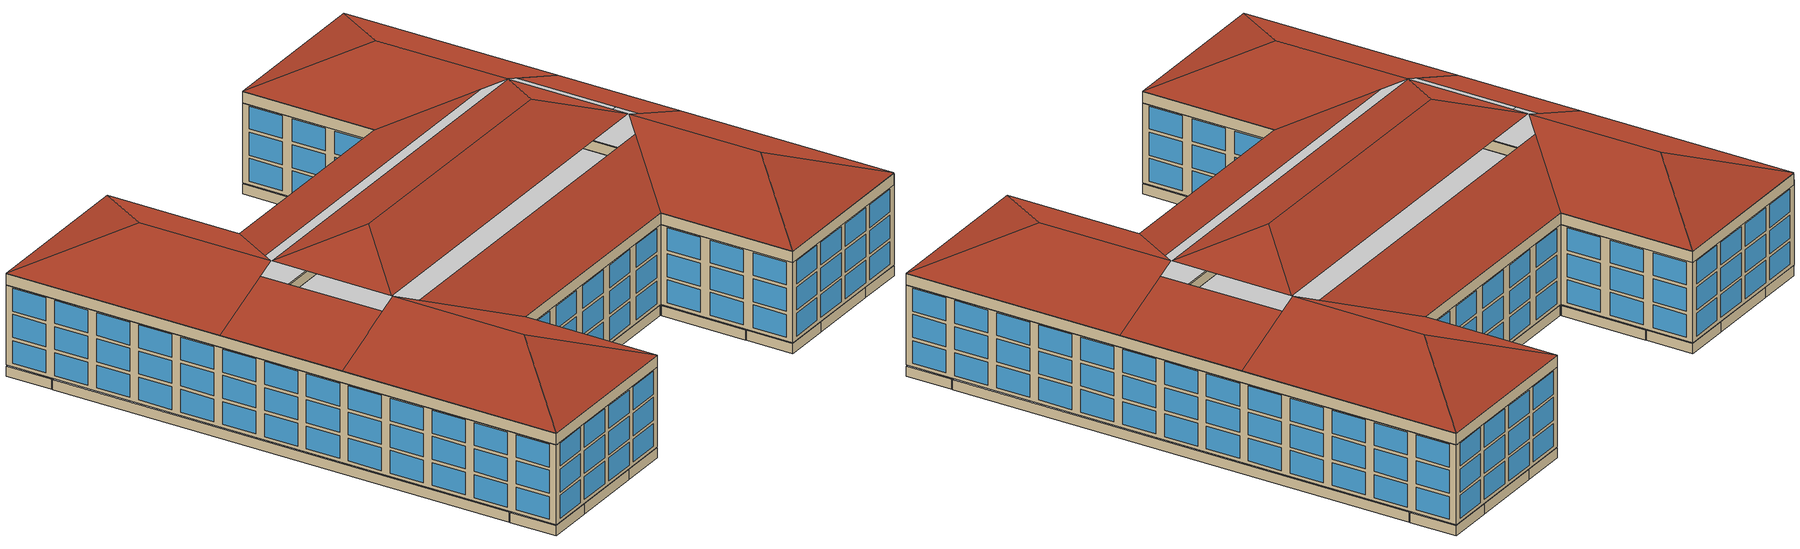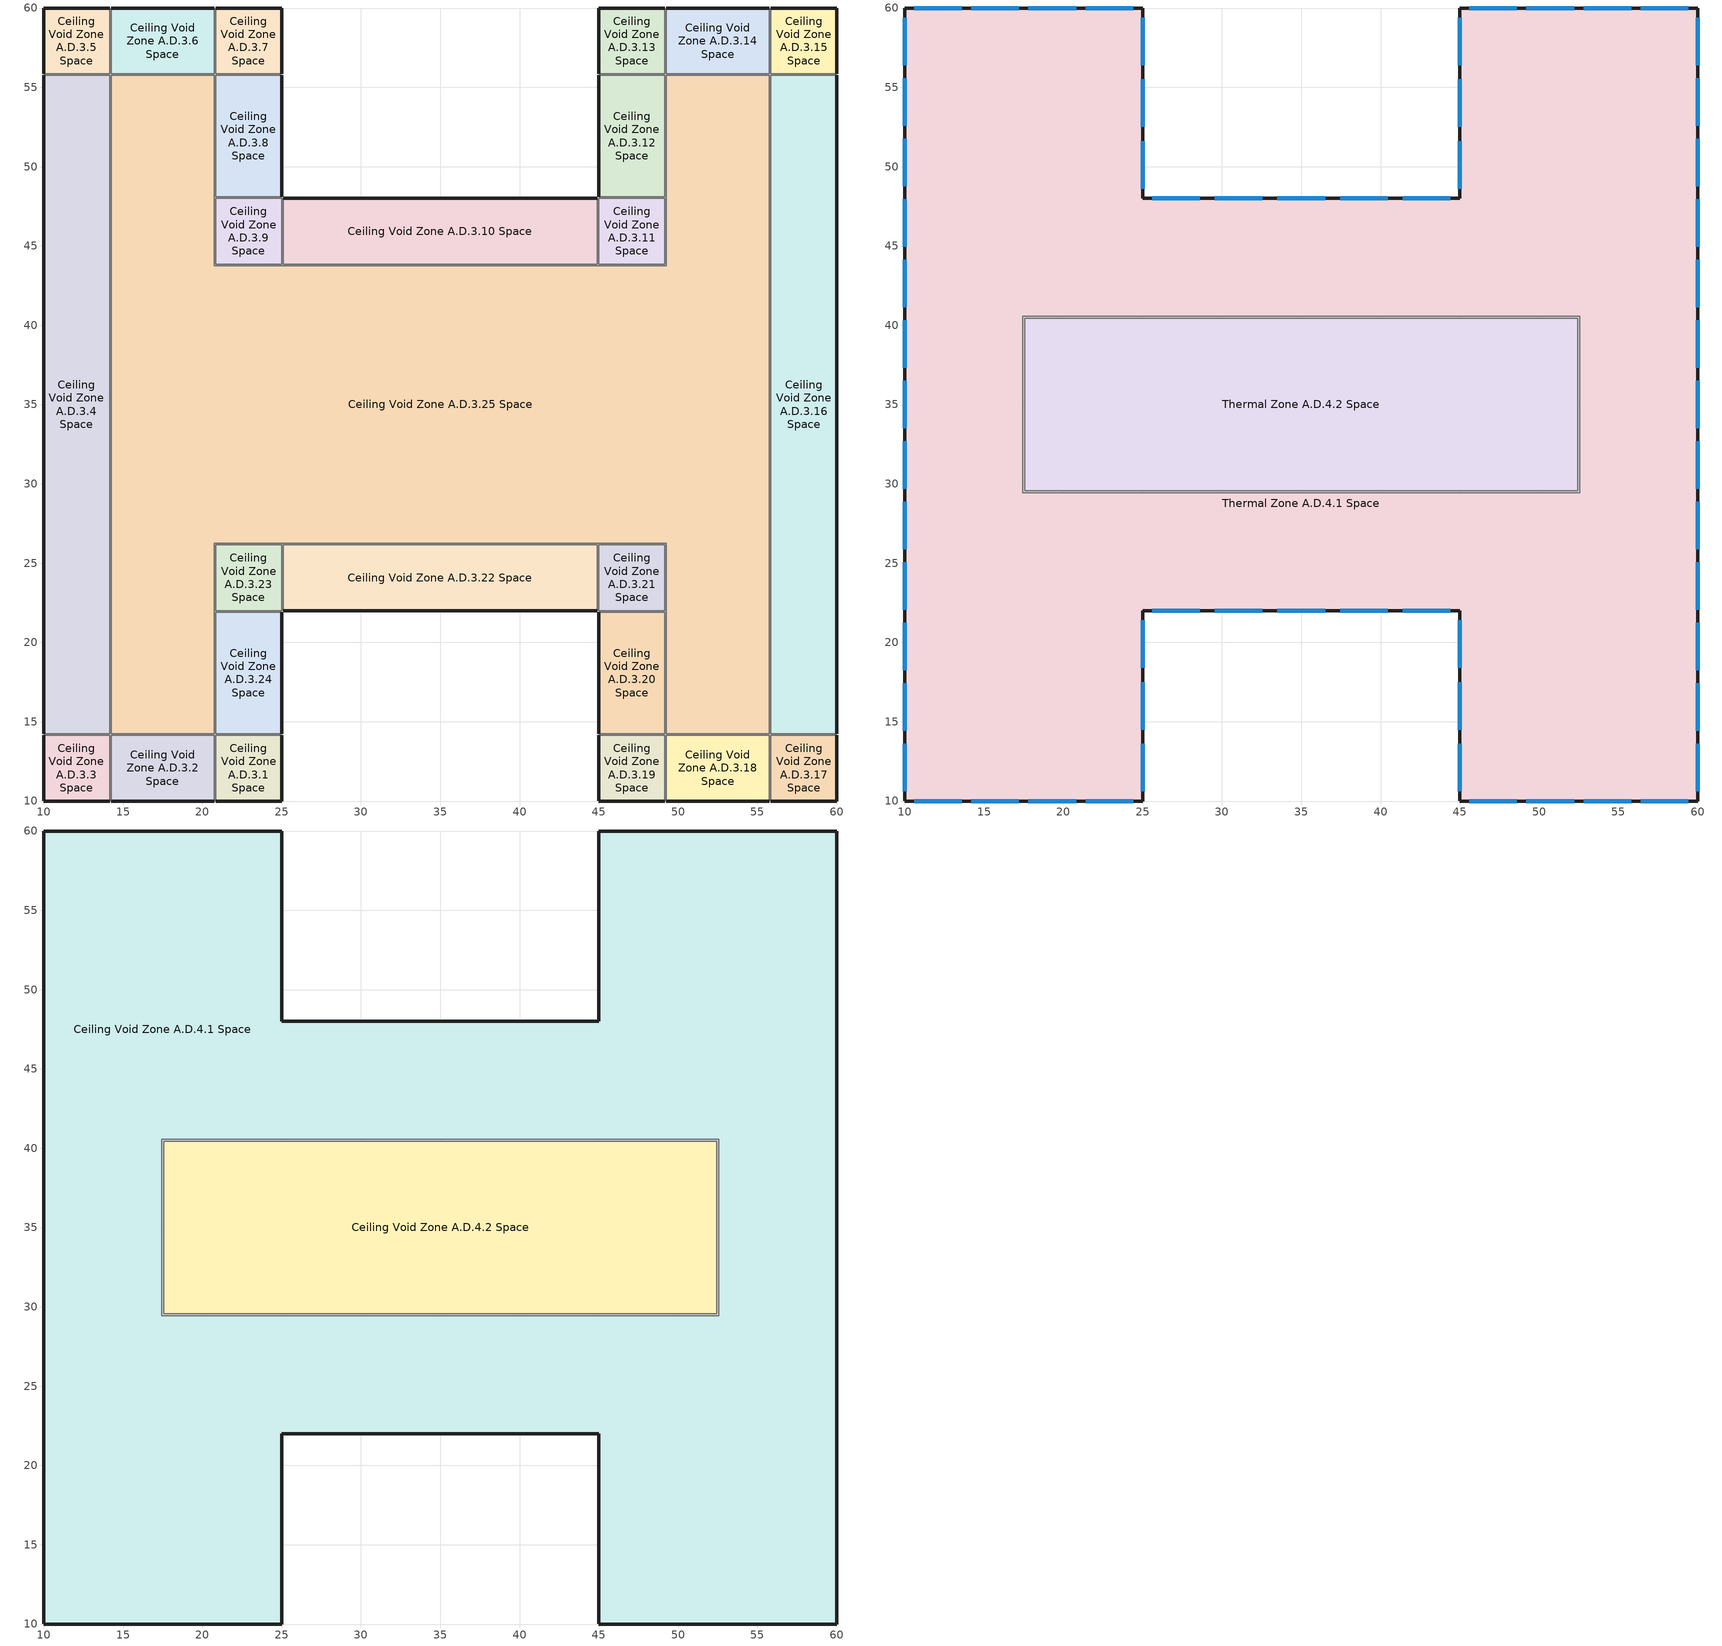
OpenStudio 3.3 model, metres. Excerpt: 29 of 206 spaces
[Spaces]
Ceiling Void Zone A.D.3.25 Space
 floor to Thermal Zone A.D.3.25 Space (Ceiling-Acoustic Tile (0.75")): 55.75,55.75 55.75,14.25 49.25,14.25 49.25,26.25 20.75,26.25 20.75,14.25 14.25,14.25 14.25,55.75 20.75,55.75 20.75,43.75 49.25,43.75 49.25,55.75 z19.02
 wall to Ceiling Void Zone A.D.3.11 Space (Wall-Int_MtlStudGyp-4" / 100mm): 49.25,48 49.25,43.85 / 49.15,43.75 45,43.75 z19.02:19.9
 wall to Ceiling Void Zone A.D.3.21 Space (Wall-Int_MtlStudGyp-4" / 100mm): 49.25,26.15 49.25,22 / 45,26.25 49.15,26.25 z19.02:19.9
 wall adiabatic (Wall-Int_MtlStudGyp-4" / 100mm): 45,43.75 44.9,43.75 / 25.1,43.75 25,43.75 / 20.85,43.75 20.75,43.75 20.75,48.1 / 49.25,48.1 49.25,48 / 49.25,43.85 49.25,43.75 49.15,43.75 / 25,26.25 25.1,26.25 / 44.9,26.25 45,26.25 / 49.15,26.25 49.25,26.25 49.25,21.9 / 20.75,21.9 20.75,22 / 20.75,26.15 20.75,26.25 20.85,26.25 z19.02:19.9
 wall to Ceiling Void Zone A.D.3.4 Space (Wall-Int_MtlStudGyp-4" / 100mm): 14.25,55.75 14.25,14.25 z19.02:19.9
 wall to Ceiling Void Zone A.D.3.9 Space (Wall-Int_MtlStudGyp-4" / 100mm): 25,43.75 20.85,43.75 / 20.75,43.85 20.75,48 z19.02:19.9
 wall to Ceiling Void Zone A.D.3.2 Space (Wall-Int_MtlStudGyp-4" / 100mm): 14.25,14.25 20.75,14.25 z19.02:19.9
 wall to Ceiling Void Zone A.D.3.6 Space (Wall-Int_MtlStudGyp-4" / 100mm): 20.75,55.75 14.25,55.75 z19.02:19.9
 wall to Ceiling Void Zone A.D.3.8 Space (Wall-Int_MtlStudGyp-4" / 100mm): 20.75,48.1 20.75,55.75 z19.02:19.9
 wall to Ceiling Void Zone A.D.3.10 Space (Wall-Int_MtlStudGyp-4" / 100mm): 44.9,43.75 25.1,43.75 z19.02:19.9
 wall to Ceiling Void Zone A.D.3.12 Space (Wall-Int_MtlStudGyp-4" / 100mm): 49.25,55.75 49.25,48.1 z19.02:19.9
 wall to Ceiling Void Zone A.D.3.14 Space (Wall-Int_MtlStudGyp-4" / 100mm): 55.75,55.75 49.25,55.75 z19.02:19.9
 wall to Ceiling Void Zone A.D.3.16 Space (Wall-Int_MtlStudGyp-4" / 100mm): 55.75,14.25 55.75,55.75 z19.02:19.9
 wall to Ceiling Void Zone A.D.3.18 Space (Wall-Int_MtlStudGyp-4" / 100mm): 49.25,14.25 55.75,14.25 z19.02:19.9
 wall to Ceiling Void Zone A.D.3.20 Space (Wall-Int_MtlStudGyp-4" / 100mm): 49.25,21.9 49.25,14.25 z19.02:19.9
 wall to Ceiling Void Zone A.D.3.22 Space (Wall-Int_MtlStudGyp-4" / 100mm): 25.1,26.25 44.9,26.25 z19.02:19.9
 wall to Ceiling Void Zone A.D.3.23 Space (Wall-Int_MtlStudGyp-4" / 100mm): 20.85,26.25 25,26.25 / 20.75,22 20.75,26.15 z19.02:19.9
 wall to Ceiling Void Zone A.D.3.24 Space (Wall-Int_MtlStudGyp-4" / 100mm): 20.75,14.25 20.75,21.9 z19.02:19.9
 roof outside (FLOOR-Int_4"LWConcrete): 52.55,29.45 52.55,40.55 17.45,40.55 17.45,29.45 z19.9
Ceiling Void Zone A.D.3.2 Space
 floor to Thermal Zone A.D.3.2 Space (Ceiling-Acoustic Tile (0.75")): 20.75,14.15 20.75,10 14.25,10 14.25,14.15 z19.02
 wall outside (Wall NonRes MetBldg CZ4 ASHRAE90.1-2016): 14.25,10 20.75,10 z19.02:19.9
 wall to Ceiling Void Zone A.D.3.1 Space (Wall-Int_MtlStudGyp-4" / 100mm): 20.75,10 20.75,14.15 z19.02:19.9
 wall to Ceiling Void Zone A.D.3.3 Space (Wall-Int_MtlStudGyp-4" / 100mm): 14.25,14.15 14.25,10 z19.02:19.9
Ceiling Void Zone A.D.3.7 Space
 floor to Thermal Zone A.D.3.7 Space (Ceiling-Acoustic Tile (0.75")): 25,60 25,55.85 20.85,55.85 20.85,60 z19.02
 wall outside (Wall NonRes MetBldg CZ4 ASHRAE90.1-2016): 25,55.85 25,60 20.85,60 z19.02:19.9
 wall to Ceiling Void Zone A.D.3.6 Space (Wall-Int_MtlStudGyp-4" / 100mm): 20.85,60 20.85,55.85 z19.02:19.9
 wall to Ceiling Void Zone A.D.3.8 Space (Wall-Int_MtlStudGyp-4" / 100mm): 20.85,55.85 25,55.85 z19.02:19.9
Ceiling Void Zone A.D.3.12 Space
 floor to Thermal Zone A.D.3.12 Space (Ceiling-Acoustic Tile (0.75")): 49.15,55.75 49.15,48.1 45,48.1 45,55.75 z19.02
 wall outside (Wall NonRes MetBldg CZ4 ASHRAE90.1-2016): 45,55.75 45,48.1 z19.02:19.9
 wall to Ceiling Void Zone A.D.3.13 Space (Wall-Int_MtlStudGyp-4" / 100mm): 49.15,55.75 45,55.75 z19.02:19.9
 wall to Ceiling Void Zone A.D.3.11 Space (Wall-Int_MtlStudGyp-4" / 100mm): 45,48.1 49.15,48.1 z19.02:19.9
Ceiling Void Zone A.D.3.14 Space
 floor to Thermal Zone A.D.3.14 Space (Ceiling-Acoustic Tile (0.75")): 55.75,60 55.75,55.85 49.25,55.85 49.25,60 z19.02
 wall outside (Wall NonRes MetBldg CZ4 ASHRAE90.1-2016): 55.75,60 49.25,60 z19.02:19.9
 wall to Ceiling Void Zone A.D.3.13 Space (Wall-Int_MtlStudGyp-4" / 100mm): 49.25,60 49.25,55.85 z19.02:19.9
 wall to Ceiling Void Zone A.D.3.15 Space (Wall-Int_MtlStudGyp-4" / 100mm): 55.75,55.85 55.75,60 z19.02:19.9
Ceiling Void Zone A.D.3.3 Space
 floor to Thermal Zone A.D.3.3 Space (Ceiling-Acoustic Tile (0.75")): 14.15,14.15 14.15,10 10,10 10,14.15 z19.02
 wall outside (Wall NonRes MetBldg CZ4 ASHRAE90.1-2016): 10,14.15 10,10 14.15,10 z19.02:19.9
 wall to Ceiling Void Zone A.D.3.4 Space (Wall-Int_MtlStudGyp-4" / 100mm): 14.15,14.15 10,14.15 z19.02:19.9
Ceiling Void Zone A.D.3.9 Space
 floor to Thermal Zone A.D.3.9 Space (Ceiling-Acoustic Tile (0.75")): 25,48 25,43.85 20.85,43.85 20.85,48 z19.02
 wall to Ceiling Void Zone A.D.3.8 Space (Wall-Int_MtlStudGyp-4" / 100mm): 25,48 20.85,48 z19.02:19.9
 wall to Ceiling Void Zone A.D.3.10 Space (Wall-Int_MtlStudGyp-4" / 100mm): 25,43.85 25,48 z19.02:19.9
Ceiling Void Zone A.D.3.15 Space
 floor to Thermal Zone A.D.3.15 Space (Ceiling-Acoustic Tile (0.75")): 60,60 60,55.85 55.85,55.85 55.85,60 z19.02
 wall outside (Wall NonRes MetBldg CZ4 ASHRAE90.1-2016): 60,55.85 60,60 55.85,60 z19.02:19.9
 wall to Ceiling Void Zone A.D.3.16 Space (Wall-Int_MtlStudGyp-4" / 100mm): 55.85,55.85 60,55.85 z19.02:19.9
Ceiling Void Zone A.D.3.6 Space
 floor to Thermal Zone A.D.3.6 Space (Ceiling-Acoustic Tile (0.75")): 20.75,60 20.75,55.85 14.25,55.85 14.25,60 z19.02
 wall outside (Wall NonRes MetBldg CZ4 ASHRAE90.1-2016): 20.75,60 14.25,60 z19.02:19.9
 wall to Ceiling Void Zone A.D.3.5 Space (Wall-Int_MtlStudGyp-4" / 100mm): 14.25,60 14.25,55.85 z19.02:19.9
Ceiling Void Zone A.D.3.1 Space
 floor to Thermal Zone A.D.3.1 Space (Ceiling-Acoustic Tile (0.75")): 25,14.15 25,10 20.85,10 20.85,14.15 z19.02
 wall outside (Wall NonRes MetBldg CZ4 ASHRAE90.1-2016): 20.85,10 25,10 25,14.15 z19.02:19.9
 wall to Ceiling Void Zone A.D.3.24 Space (Wall-Int_MtlStudGyp-4" / 100mm): 25,14.15 20.85,14.15 z19.02:19.9
Ceiling Void Zone A.D.3.17 Space
 floor to Thermal Zone A.D.3.17 Space (Ceiling-Acoustic Tile (0.75")): 60,14.15 60,10 55.85,10 55.85,14.15 z19.02
 wall outside (Wall NonRes MetBldg CZ4 ASHRAE90.1-2016): 55.85,10 60,10 60,14.15 z19.02:19.9
 wall to Ceiling Void Zone A.D.3.16 Space (Wall-Int_MtlStudGyp-4" / 100mm): 60,14.15 55.85,14.15 z19.02:19.9
 wall to Ceiling Void Zone A.D.3.18 Space (Wall-Int_MtlStudGyp-4" / 100mm): 55.85,14.15 55.85,10 z19.02:19.9
Ceiling Void Zone A.D.3.4 Space
 floor to Thermal Zone A.D.3.4 Space (Ceiling-Acoustic Tile (0.75")): 14.15,55.75 14.15,14.25 10,14.25 10,55.75 z19.02
 wall outside (Wall NonRes MetBldg CZ4 ASHRAE90.1-2016): 10,55.75 10,14.25 z19.02:19.9
 wall to Ceiling Void Zone A.D.3.5 Space (Wall-Int_MtlStudGyp-4" / 100mm): 14.15,55.75 10,55.75 z19.02:19.9
Ceiling Void Zone A.D.3.5 Space
 floor to Thermal Zone A.D.3.5 Space (Ceiling-Acoustic Tile (0.75")): 14.15,60 14.15,55.85 10,55.85 10,60 z19.02
 wall outside (Wall NonRes MetBldg CZ4 ASHRAE90.1-2016): 14.15,60 10,60 10,55.85 z19.02:19.9
Ceiling Void Zone A.D.3.13 Space
 floor to Thermal Zone A.D.3.13 Space (Ceiling-Acoustic Tile (0.75")): 49.15,60 49.15,55.85 45,55.85 45,60 z19.02
 wall outside (Wall NonRes MetBldg CZ4 ASHRAE90.1-2016): 49.15,60 45,60 45,55.85 z19.02:19.9
Ceiling Void Zone A.D.3.8 Space
 floor to Thermal Zone A.D.3.8 Space (Ceiling-Acoustic Tile (0.75")): 25,55.75 25,48.1 20.85,48.1 20.85,55.75 z19.02
 wall outside (Wall NonRes MetBldg CZ4 ASHRAE90.1-2016): 25,48.1 25,55.75 z19.02:19.9
Ceiling Void Zone A.D.3.10 Space
 floor to Thermal Zone A.D.3.10 Space (Ceiling-Acoustic Tile (0.75")): 44.9,48 44.9,43.85 25.1,43.85 25.1,48 z19.02
 wall outside (Wall NonRes MetBldg CZ4 ASHRAE90.1-2016): 44.9,48 25.1,48 z19.02:19.9
 wall to Ceiling Void Zone A.D.3.11 Space (Wall-Int_MtlStudGyp-4" / 100mm): 44.9,43.85 44.9,48 z19.02:19.9
Ceiling Void Zone A.D.3.11 Space
 floor to Thermal Zone A.D.3.11 Space (Ceiling-Acoustic Tile (0.75")): 49.15,48 49.15,43.85 45,43.85 45,48 z19.02
Ceiling Void Zone A.D.3.18 Space
 floor to Thermal Zone A.D.3.18 Space (Ceiling-Acoustic Tile (0.75")): 55.75,14.15 55.75,10 49.25,10 49.25,14.15 z19.02
 wall outside (Wall NonRes MetBldg CZ4 ASHRAE90.1-2016): 49.25,10 55.75,10 z19.02:19.9
 wall to Ceiling Void Zone A.D.3.19 Space (Wall-Int_MtlStudGyp-4" / 100mm): 49.25,14.15 49.25,10 z19.02:19.9
Ceiling Void Zone A.D.3.16 Space
 floor to Thermal Zone A.D.3.16 Space (Ceiling-Acoustic Tile (0.75")): 60,55.75 60,14.25 55.85,14.25 55.85,55.75 z19.02
 wall outside (Wall NonRes MetBldg CZ4 ASHRAE90.1-2016): 60,14.25 60,55.75 z19.02:19.9
Ceiling Void Zone A.D.3.19 Space
 floor to Thermal Zone A.D.3.19 Space (Ceiling-Acoustic Tile (0.75")): 49.15,14.15 49.15,10 45,10 45,14.15 z19.02
 wall outside (Wall NonRes MetBldg CZ4 ASHRAE90.1-2016): 45,14.15 45,10 49.15,10 z19.02:19.9
 wall to Ceiling Void Zone A.D.3.20 Space (Wall-Int_MtlStudGyp-4" / 100mm): 49.15,14.15 45,14.15 z19.02:19.9
Ceiling Void Zone A.D.3.20 Space
 floor to Thermal Zone A.D.3.20 Space (Ceiling-Acoustic Tile (0.75")): 49.15,21.9 49.15,14.25 45,14.25 45,21.9 z19.02
 wall outside (Wall NonRes MetBldg CZ4 ASHRAE90.1-2016): 45,21.9 45,14.25 z19.02:19.9
 wall to Ceiling Void Zone A.D.3.21 Space (Wall-Int_MtlStudGyp-4" / 100mm): 49.15,21.9 45,21.9 z19.02:19.9
Ceiling Void Zone A.D.3.21 Space
 floor to Thermal Zone A.D.3.21 Space (Ceiling-Acoustic Tile (0.75")): 49.15,26.15 49.15,22 45,22 45,26.15 z19.02
 wall to Ceiling Void Zone A.D.3.22 Space (Wall-Int_MtlStudGyp-4" / 100mm): 45,26.15 45,22 z19.02:19.9
Ceiling Void Zone A.D.3.22 Space
 floor to Thermal Zone A.D.3.22 Space (Ceiling-Acoustic Tile (0.75")): 44.9,26.15 44.9,22 25.1,22 25.1,26.15 z19.02
 wall outside (Wall NonRes MetBldg CZ4 ASHRAE90.1-2016): 25.1,22 44.9,22 z19.02:19.9
 wall to Ceiling Void Zone A.D.3.23 Space (Wall-Int_MtlStudGyp-4" / 100mm): 25.1,26.15 25.1,22 z19.02:19.9
Ceiling Void Zone A.D.3.23 Space
 floor to Thermal Zone A.D.3.23 Space (Ceiling-Acoustic Tile (0.75")): 25,26.15 25,22 20.85,22 20.85,26.15 z19.02
 wall to Ceiling Void Zone A.D.3.24 Space (Wall-Int_MtlStudGyp-4" / 100mm): 20.85,22 25,22 z19.02:19.9
Ceiling Void Zone A.D.3.24 Space
 floor to Thermal Zone A.D.3.24 Space (Ceiling-Acoustic Tile (0.75")): 25,21.9 25,14.25 20.85,14.25 20.85,21.9 z19.02
 wall outside (Wall NonRes MetBldg CZ4 ASHRAE90.1-2016): 25,14.25 25,21.9 z19.02:19.9
Thermal Zone A.D.4.1 Space
 floor to Ceiling Void Zone A.D.3.3 Space (FLOOR-Int_4"LWConcrete): 14.15,14.15 14.15,10 10,10 10,14.15 z20
 floor to Ceiling Void Zone A.D.3.19 Space (FLOOR-Int_4"LWConcrete): 49.15,14.15 49.15,10 45,10 45,14.15 z20
 floor to Ceiling Void Zone A.D.3.18 Space (FLOOR-Int_4"LWConcrete): 55.75,14.15 55.75,10 49.25,10 49.25,14.15 z20
 floor to Ceiling Void Zone A.D.3.17 Space (FLOOR-Int_4"LWConcrete): 60,14.15 60,10 55.85,10 55.85,14.15 z20
 floor to Ceiling Void Zone A.D.3.2 Space (FLOOR-Int_4"LWConcrete): 20.75,14.15 20.75,10 14.25,10 14.25,14.15 z20
 floor to Ceiling Void Zone A.D.3.1 Space (FLOOR-Int_4"LWConcrete): 25,14.15 25,10 20.85,10 20.85,14.15 z20
 floor to Ceiling Void Zone A.D.3.25 Space (FLOOR-Int_4"LWConcrete): 55.75,35 55.75,14.25 49.25,14.25 49.25,26.25 20.75,26.25 20.75,14.25 14.25,14.25 14.25,35 17.45,35 17.45,29.45 52.55,29.45 52.55,35 z20; 55.75,55.75 55.75,35 52.55,35 52.55,40.55 17.45,40.55 17.45,35 14.25,35 14.25,55.75 20.75,55.75 20.75,43.75 49.25,43.75 49.25,55.75 z20
 floor to Ceiling Void Zone A.D.3.24 Space (FLOOR-Int_4"LWConcrete): 25,21.9 25,14.25 20.85,14.25 20.85,21.9 z20
 floor to Ceiling Void Zone A.D.3.20 Space (FLOOR-Int_4"LWConcrete): 49.15,21.9 49.15,14.25 45,14.25 45,21.9 z20
 floor to Ceiling Void Zone A.D.3.16 Space (FLOOR-Int_4"LWConcrete): 60,55.75 60,14.25 55.85,14.25 55.85,55.75 z20
 floor to Ceiling Void Zone A.D.3.4 Space (FLOOR-Int_4"LWConcrete): 14.15,55.75 14.15,14.25 10,14.25 10,55.75 z20
 floor to Ceiling Void Zone A.D.3.23 Space (FLOOR-Int_4"LWConcrete): 25,26.15 25,22 20.85,22 20.85,26.15 z20
 floor to Ceiling Void Zone A.D.3.22 Space (FLOOR-Int_4"LWConcrete): 44.9,26.15 44.9,22 25.1,22 25.1,26.15 z20
 floor to Ceiling Void Zone A.D.3.21 Space (FLOOR-Int_4"LWConcrete): 49.15,26.15 49.15,22 45,22 45,26.15 z20
 floor to Ceiling Void Zone A.D.3.11 Space (FLOOR-Int_4"LWConcrete): 49.15,48 49.15,43.85 45,43.85 45,48 z20
 floor to Ceiling Void Zone A.D.3.10 Space (FLOOR-Int_4"LWConcrete): 44.9,48 44.9,43.85 25.1,43.85 25.1,48 z20
 floor to Ceiling Void Zone A.D.3.9 Space (FLOOR-Int_4"LWConcrete): 25,48 25,43.85 20.85,43.85 20.85,48 z20
 floor to Ceiling Void Zone A.D.3.12 Space (FLOOR-Int_4"LWConcrete): 49.15,55.75 49.15,48.1 45,48.1 45,55.75 z20
 floor to Ceiling Void Zone A.D.3.8 Space (FLOOR-Int_4"LWConcrete): 25,55.75 25,48.1 20.85,48.1 20.85,55.75 z20
 floor to Ceiling Void Zone A.D.3.15 Space (FLOOR-Int_4"LWConcrete): 60,60 60,55.85 55.85,55.85 55.85,60 z20
 floor to Ceiling Void Zone A.D.3.14 Space (FLOOR-Int_4"LWConcrete): 55.75,60 55.75,55.85 49.25,55.85 49.25,60 z20
 floor to Ceiling Void Zone A.D.3.13 Space (FLOOR-Int_4"LWConcrete): 49.15,60 49.15,55.85 45,55.85 45,60 z20
 floor to Ceiling Void Zone A.D.3.7 Space (FLOOR-Int_4"LWConcrete): 25,60 25,55.85 20.85,55.85 20.85,60 z20
 floor to Ceiling Void Zone A.D.3.6 Space (FLOOR-Int_4"LWConcrete): 20.75,60 20.75,55.85 14.25,55.85 14.25,60 z20
 floor to Ceiling Void Zone A.D.3.5 Space (FLOOR-Int_4"LWConcrete): 14.15,60 14.15,55.85 10,55.85 10,60 z20
 floor adiabatic (FLOOR-Int_4"LWConcrete): 20.75,14.25 20.85,14.15 14.15,14.15 14.25,14.25 z20; 14.15,55.85 14.25,55.75 14.25,14.25 14.15,14.15 z20; 20.85,55.85 20.75,55.75 14.25,55.75 14.15,55.85 z20; 20.85,55.85 20.85,43.85 20.75,43.75 20.75,55.75 z20; 49.15,43.85 49.25,43.75 20.75,43.75 20.85,43.85 z20; 49.15,55.85 49.25,55.75 49.25,43.75 49.15,43.85 z20; 55.85,55.85 55.75,55.75 49.25,55.75 49.15,55.85 z20; 55.85,55.85 55.85,14.15 55.75,14.25 55.75,55.75 z20; 55.75,14.25 55.85,14.15 49.15,14.15 49.25,14.25 z20; 49.25,26.25 49.25,14.25 49.15,14.15 49.15,26.15 z20; 49.25,26.25 49.15,26.15 20.85,26.15 20.75,26.25 z20; 20.75,26.25 20.85,26.15 20.85,14.15 20.75,14.25 z20; 25,14.25 25,14.15 20.85,14.15 20.85,14.25 z20; 20.85,14.15 20.85,10 20.75,10 20.75,14.15 z20; 14.25,14.15 14.25,10 14.15,10 14.15,14.15 z20; 14.15,14.25 14.15,14.15 10,14.15 10,14.25 z20; 14.15,55.85 14.15,55.75 10,55.75 10,55.85 z20; 14.25,60 14.25,55.85 14.15,55.85 14.15,60 z20; 20.85,60 20.85,55.85 20.75,55.85 20.75,60 z20; 25,55.85 25,55.75 20.85,55.75 20.85,55.85 z20; 49.15,55.85 49.15,55.75 45,55.75 45,55.85 z20; 49.25,60 49.25,55.85 49.15,55.85 49.15,60 z20; 55.85,60 55.85,55.85 55.75,55.85 55.75,60 z20; 60,55.85 60,55.75 55.85,55.75 55.85,55.85 z20; 60,14.25 60,14.15 55.85,14.15 55.85,14.25 z20; 55.85,14.15 55.85,10 55.75,10 55.75,14.15 z20; 49.25,14.15 49.25,10 49.15,10 49.15,14.15 z20; 49.15,14.25 49.15,14.15 45,14.15 45,14.25 z20; 25.1,48 25.1,43.85 25,43.85 25,48 z20; 25,48.1 25,48 20.85,48 20.85,48.1 z20; 49.15,48.1 49.15,48 45,48 45,48.1 z20; 45,48 45,43.85 44.9,43.85 44.9,48 z20; 45,26.15 45,22 44.9,22 44.9,26.15 z20; 49.15,22 49.15,21.9 45,21.9 45,22 z20; 25,22 25,21.9 20.85,21.9 20.85,22 z20; 25.1,26.15 25.1,22 25,22 25,26.15 z20
 wall outside (Wall NonRes MetBldg CZ4 ASHRAE90.1-2016): 45,10 60,10 60,60 45,60 45,48 25,48 25,60 10,60 10,10 25,10 25,22 45,22 45,10 z20:27
 wall to Thermal Zone A.D.4.2 Space (Wall-Int_MtlStudGyp-4" / 100mm): 52.45,29.45 17.55,29.45 / 17.45,29.55 17.45,40.45 / 17.55,40.55 52.45,40.55 / 52.55,40.45 52.55,29.55 z20:27
 wall adiabatic (Wall-Int_MtlStudGyp-4" / 100mm): 17.55,29.45 17.45,29.45 17.45,29.55 / 17.45,40.45 17.45,40.55 17.55,40.55 / 52.45,40.55 52.55,40.55 52.55,40.45 / 52.55,29.55 52.55,29.45 52.45,29.45 z20:27
 window (VertFen NonRes MetalFixed CZ4 ASHRAE90.1-2016): 45.6,10 48.6,10 / 10.6,10 13.6,10 / 14.2,10 17.2,10 / 17.8,10 20.8,10 / 21.4,10 24.4,10 / 25,10.6 25,13.6 / 25,14.5 25,17.5 / 25,18.4 25,21.4 / 25.6,22 28.6,22 / 29.55,22 32.55,22 / 33.5,22 36.5,22 / 37.45,22 40.45,22 / 41.4,22 44.4,22 / 45,21.4 45,18.4 / 45,17.5 45,14.5 / 45,13.6 45,10.6 / 49.2,10 52.2,10 / 52.8,10 55.8,10 / 56.4,10 59.4,10 / 60,10.6 60,13.6 / 60,14.42 60,17.42 / 60,18.23 60,21.23 / 60,22.05 60,25.05 / 60,25.87 60,28.87 / 60,29.68 60,32.68 / 60,33.5 60,36.5 / 60,37.32 60,40.32 / 60,41.13 60,44.13 / 60,44.95 60,47.95 / 60,48.77 60,51.77 / 60,52.58 60,55.58 / 60,56.4 60,59.4 / 59.4,60 56.4,60 / 55.8,60 52.8,60 / 52.2,60 49.2,60 / 48.6,60 45.6,60 / 45,59.4 45,56.4 / 45,55.5 45,52.5 / 45,51.6 45,48.6 / 44.4,48 41.4,48 / 40.45,48 37.45,48 / 36.5,48 33.5,48 / 32.55,48 29.55,48 / 28.6,48 25.6,48 / 25,48.6 25,51.6 / 25,52.5 25,55.5 / 25,56.4 25,59.4 / 24.4,60 21.4,60 / 20.8,60 17.8,60 / 17.2,60 14.2,60 / 13.6,60 10.6,60 / 10,59.4 10,56.4 / 10,55.58 10,52.58 / 10,51.77 10,48.77 / 10,47.95 10,44.95 / 10,44.13 10,41.13 / 10,40.32 10,37.32 / 10,36.5 10,33.5 / 10,32.68 10,29.68 / 10,28.87 10,25.87 / 10,25.05 10,22.05 / 10,21.23 10,18.23 / 10,17.42 10,14.42 / 10,13.6 10,10.6 z20.3:22.3; 10,21.23 10,18.23 / 25.6,22 28.6,22 / 10.6,10 13.6,10 / 14.2,10 17.2,10 / 17.8,10 20.8,10 / 21.4,10 24.4,10 / 25,10.6 25,13.6 / 25,14.5 25,17.5 / 25,18.4 25,21.4 / 29.55,22 32.55,22 / 33.5,22 36.5,22 / 37.45,22 40.45,22 / 41.4,22 44.4,22 / 45,21.4 45,18.4 / 45,17.5 45,14.5 / 45,13.6 45,10.6 / 45.6,10 48.6,10 / 49.2,10 52.2,10 / 52.8,10 55.8,10 / 56.4,10 59.4,10 / 60,10.6 60,13.6 / 60,14.42 60,17.42 / 60,18.23 60,21.23 / 60,22.05 60,25.05 / 60,25.87 60,28.87 / 60,29.68 60,32.68 / 60,33.5 60,36.5 / 60,37.32 60,40.32 / 60,41.13 60,44.13 / 60,44.95 60,47.95 / 60,48.77 60,51.77 / 60,52.58 60,55.58 / 60,56.4 60,59.4 / 59.4,60 56.4,60 / 55.8,60 52.8,60 / 52.2,60 49.2,60 / 48.6,60 45.6,60 / 45,59.4 45,56.4 / 45,55.5 45,52.5 / 45,51.6 45,48.6 / 44.4,48 41.4,48 / 40.45,48 37.45,48 / 36.5,48 33.5,48 / 32.55,48 29.55,48 / 28.6,48 25.6,48 / 25,48.6 25,51.6 / 25,52.5 25,55.5 / 25,56.4 25,59.4 / 24.4,60 21.4,60 / 20.8,60 17.8,60 / 17.2,60 14.2,60 / 13.6,60 10.6,60 / 10,59.4 10,56.4 / 10,55.58 10,52.58 / 10,51.77 10,48.77 / 10,47.95 10,44.95 / 10,44.13 10,41.13 / 10,40.32 10,37.32 / 10,36.5 10,33.5 / 10,32.68 10,29.68 / 10,28.87 10,25.87 / 10,25.05 10,22.05 / 10,17.42 10,14.42 / 10,13.6 10,10.6 z24.9:26.9; 10.6,10 13.6,10 / 14.2,10 17.2,10 / 17.8,10 20.8,10 / 21.4,10 24.4,10 / 25,10.6 25,13.6 / 25,14.5 25,17.5 / 25,18.4 25,21.4 / 25.6,22 28.6,22 / 29.55,22 32.55,22 / 33.5,22 36.5,22 / 37.45,22 40.45,22 / 41.4,22 44.4,22 / 45,21.4 45,18.4 / 45,17.5 45,14.5 / 45,13.6 45,10.6 / 45.6,10 48.6,10 / 49.2,10 52.2,10 / 52.8,10 55.8,10 / 56.4,10 59.4,10 / 60,10.6 60,13.6 / 60,14.42 60,17.42 / 60,18.23 60,21.23 / 60,22.05 60,25.05 / 60,25.87 60,28.87 / 60,29.68 60,32.68 / 60,33.5 60,36.5 / 60,37.32 60,40.32 / 60,41.13 60,44.13 / 60,44.95 60,47.95 / 60,48.77 60,51.77 / 60,52.58 60,55.58 / 60,56.4 60,59.4 / 59.4,60 56.4,60 / 55.8,60 52.8,60 / 52.2,60 49.2,60 / 48.6,60 45.6,60 / 45,59.4 45,56.4 / 45,55.5 45,52.5 / 45,51.6 45,48.6 / 44.4,48 41.4,48 / 40.45,48 37.45,48 / 36.5,48 33.5,48 / 32.55,48 29.55,48 / 28.6,48 25.6,48 / 25,48.6 25,51.6 / 25,52.5 25,55.5 / 25,56.4 25,59.4 / 24.4,60 21.4,60 / 20.8,60 17.8,60 / 17.2,60 14.2,60 / 13.6,60 10.6,60 / 10,59.4 10,56.4 / 10,55.58 10,52.58 / 10,51.77 10,48.77 / 10,47.95 10,44.95 / 10,44.13 10,41.13 / 10,40.32 10,37.32 / 10,36.5 10,33.5 / 10,32.68 10,29.68 / 10,28.87 10,25.87 / 10,25.05 10,22.05 / 10,21.23 10,18.23 / 10,17.42 10,14.42 / 10,13.6 10,10.6 z22.6:24.6
Thermal Zone A.D.4.2 Space
 floor to Ceiling Void Zone A.D.3.25 Space (FLOOR-Int_4"LWConcrete): 52.45,40.45 52.45,29.55 17.55,29.55 17.55,40.45 z20
Ceiling Void Zone A.D.4.2 Space
 floor to Thermal Zone A.D.4.2 Space (Ceiling-Acoustic Tile (0.75")): 52.45,40.45 52.45,29.55 17.55,29.55 17.55,40.45 z27.02
 wall to Ceiling Void Zone A.D.4.1 Space (Wall-Int_MtlStudGyp-4" / 100mm): 17.55,29.55 52.45,29.55 52.45,40.45 17.55,40.45 17.55,29.55 z27.02:27.9
 roof outside (Roof NonRes MetBldg CZ4 ASHRAE90.1-2016): 47,35,33.46 52.45,29.55,31.19 52.45,40.45,31.19; 47,35,33.46 52.45,40.45,31.19 17.55,40.45,31.19 23,35,33.46; 23,35,33.46 17.55,40.45,31.19 17.55,29.55,31.19; 23,35,33.46 17.55,29.55,31.19 52.45,29.55,31.19 47,35,33.46
Ceiling Void Zone A.D.4.1 Space
 floor to Thermal Zone A.D.4.1 Space (Ceiling-Acoustic Tile (0.75")): 60,35 60,10 45,10 45,22 25,22 25,10 10,10 10,35 17.45,35 17.45,29.45 52.55,29.45 52.55,35 z27.02; 60,60 60,35 52.55,35 52.55,40.55 17.45,40.55 17.45,35 10,35 10,60 25,60 25,48 45,48 45,60 z27.02
 wall outside (Wall NonRes MetBldg CZ4 ASHRAE90.1-2016): 10,10 25,10 25,22 45,22 45,10 60,10 60,60 45,60 45,48 25,48 25,60 10,60 10,10 z27.02:28
 wall adiabatic (Wall-Int_MtlStudGyp-4" / 100mm): 17.45,29.45 17.55,29.45 / 52.45,29.45 52.55,29.45 / 17.45,40.45 17.45,40.55 / 17.45,29.45 17.45,29.55 / 52.55,40.55 52.45,40.55 / 17.55,40.55 17.45,40.55 / 52.55,29.55 52.55,29.45 / 52.55,40.55 52.55,40.45 z27.02:27.9
 roof outside (Roof NonRes MetBldg CZ4 ASHRAE90.1-2016): 52.5,29.45,31.17 52.45,29.45,31.15 45,22,28.05 45,10,28.05 52.5,17.5,31.17; 52.5,17.5,31.17 45,10,28.05 60,10,28.05; 52.5,40.55,31.17 60,40.55,28.05 60,60,28.05 52.5,52.5,31.17; 54.02,29.45,30.54 60,29.45,28.05 60,40.55,28.05 54.02,40.55,30.54; 52.5,17.5,31.17 60,10,28.05 60,29.45,28.05 52.5,29.45,31.17; 52.5,52.5,31.17 60,60,28.05 45,60,28.05; 52.5,40.55,31.17 52.5,52.5,31.17 45,60,28.05 45,48,28.05 52.45,40.55,31.15; 50.98,42.02,30.54 45,48,28.05 25,48,28.05 19.02,42.02,30.54; 17.5,40.55,31.17 17.55,40.55,31.15 25,48,28.05 25,60,28.05 17.5,52.5,31.17; 17.5,52.5,31.17 25,60,28.05 10,60,28.05; 17.5,29.45,31.17 10,29.45,28.05 10,10,28.05 17.5,17.5,31.17; 15.98,40.55,30.54 10,40.55,28.05 10,29.45,28.05 15.98,29.45,30.54; 17.5,52.5,31.17 10,60,28.05 10,40.55,28.05 17.5,40.55,31.17; 17.5,17.5,31.17 10,10,28.05 25,10,28.05; 17.5,29.45,31.17 17.5,17.5,31.17 25,10,28.05 25,22,28.05 17.55,29.45,31.15; 19.02,27.98,30.54 25,22,28.05 45,22,28.05 50.98,27.98,30.54
[Building]
Building (A): North Axis {deg}=0
[Site]
Site 1
[ClimateZones]
Climate Zone Institution Name 1=ASHRAE; Climate Zone Document Name 1=ANSI/ASHRAE Standard 169; Climate Zone Document Year 1=2006; Climate Zone Institution Name 2=CEC; Climate Zone Document Name 2=California Climate Zone Descriptions; Climate Zone Document Year 2=1995
[Construction]
Roof NonRes MetBldg CZ4 ASHRAE90.1-2016: Built-up Roofing [.375 in][.953 cm], COMNET-Framing/Insulation-Roof Metal Framing w/ R-11 [3 in][7.62 cm], F16 Acoustic tile [.752 in][1.91 cm]
Ceiling-Acoustic Tile (0.75"): INT-FINISH_AcousticTile [.75 in][1.905 cm]
VertFen NonRes MetalFixed CZ4 ASHRAE90.1-2016: Glazing NonRes MetalFixed CZ4 ASHRAE90.1-2016 [.236 in][.6 cm]
Wall NonRes MetBldg CZ4 ASHRAE90.1-2016: F08 Metal surface [.059 in][.15 cm], COMNET-Framing/Insulation-Wall Metal Framing w/ R-0 [3 in][7.62 cm], Continuous insulation R-15.8 [.95 in][2.413 cm], Gypsum or plaster board [.5 in][1.27 cm]
Wall-Int_MtlStudGyp-4" / 100mm: INT-FINISH_GypsumBoard [.5 in][1.27 cm], FRAME-INSUL_MetalStudsBattInsulation [3 in][7.62 cm], INT-FINISH_GypsumBoard [.5 in][1.27 cm]
FLOOR-Int_4"LWConcrete: CONCRT_Concrete_LW [4 in][10.16 cm]
[Material]
Name | Roughness | Thickness {m} | Conductivity {W/m-K} | Density {kg/m3} | Specific Heat {J/kg-K} | Thermal Absorptance | Solar Absorptance | Visible Absorptance
Built-up Roofing [.375 in][.953 cm] | VeryRough | 0.009525 | 0.155736 | 1121.29 | 1380.72 | 0.9 | 0.7 | 0.7
F16 Acoustic tile [.752 in][1.91 cm] | MediumSmooth | 0.0191 | 0.0605757 | 367.944 | 585.76 | 0.9 | 0.7 | 0.7
INT-FINISH_AcousticTile [.75 in][1.905 cm] | Smooth | 0.01905 | 0.06 | 368.424 | 585.76 | 0.9 | 0.7 | 0.7
F08 Metal surface [.059 in][.15 cm] | Smooth | 0.0014986 | 45.2803 | 7824.05 | 502.08 | 0.9 | 0.7 | 0.7
Gypsum or plaster board [.5 in][1.27 cm] | MediumSmooth | 0.0127 | 0.579796 | 799.961 | 1087.84 | 0.9 | 0.7 | 0.7
INT-FINISH_GypsumBoard [.5 in][1.27 cm] | MediumSmooth | 0.0127 | 0.155736 | 799.962 | 836.8 | 0.9 | 0.7 | 0.7
FRAME-INSUL_MetalStudsBattInsulation [3 in][7.62 cm] | MediumSmooth | 0.0762 | 0.0966327 | 600.051 | 920.48 | 0.5 | 0.3 | 0.3
CONCRT_Concrete_LW [4 in][10.16 cm] | Rough | 0.1016 | 0.529316 | 1280.03 | 836.8 | 0.8 | 0.65 | 0.65
[Material:NoMass] Roughness=MediumRough; Thermal Absorptance=0.9; Solar Absorptance=0.7; Visible Absorptance=0.7
Name | Thermal Resistance {m2-K/W}
COMNET-Framing/Insulation-Roof Metal Framing w/ R-11 [3 in][7.62 cm] | 1.05666
COMNET-Framing/Insulation-Wall Metal Framing w/ R-0 [3 in][7.62 cm] | 0.107427
Continuous insulation R-15.8 [.95 in][2.413 cm] | 2.64341
[WindowMaterial:SimpleGlazingSystem]
Glazing NonRes MetalFixed CZ4 ASHRAE90.1-2016 [.236 in][.6 cm]: U-Factor {W/m2-K}=2.15774; Solar Heat Gain Coefficient=0.36; Visible Transmittance=0.396
[ThermalZone] Multiplier=1; Use Ideal Air Loads=No
Name | Ceiling Height {m} | Volume {m3} | Thermostat
Ceiling Void Zone A.D.4.2 | 5.19191 | 1974.67
Thermal Zone A.D.4.1 | 7 | 11412.2 | Bldg-Office Dual setpoint 1
Ceiling Void Zone A.D.3.25 | 0.87935 | 912.835
Ceiling Void Zone A.D.3.2; Ceiling Void Zone A.D.3.14; Ceiling Void Zone A.D.3.6; Ceiling Void Zone A.D.3.18 | 0.87935 | 23.71
Ceiling Void Zone A.D.3.7; Ceiling Void Zone A.D.3.3; Ceiling Void Zone A.D.3.9; Ceiling Void Zone A.D.3.15; Ceiling Void Zone A.D.3.1; Ceiling Void Zone A.D.3.17; Ceiling Void Zone A.D.3.5; Ceiling Void Zone A.D.3.13; Ceiling Void Zone A.D.3.11; Ceiling Void Zone A.D.3.19; Ceiling Void Zone A.D.3.21; Ceiling Void Zone A.D.3.23 | 0.87935 | 15.1388
Thermal Zone A.D.4.2 | 7 | 2662.36 | Bldg-Office Dual setpoint 17
Ceiling Void Zone A.D.4.1 | 2.54076 | 4142.24
Ceiling Void Zone A.D.3.12; Ceiling Void Zone A.D.3.20; Ceiling Void Zone A.D.3.8; Ceiling Void Zone A.D.3.24 | 0.87935 | 27.903
Ceiling Void Zone A.D.3.4; Ceiling Void Zone A.D.3.16 | 0.87935 | 151.411
Ceiling Void Zone A.D.3.10; Ceiling Void Zone A.D.3.22 | 0.87935 | 72.2306
[Space]
Name | Thermal Zone | Part of Total Floor Area | Space Type | Design Specification Outdoor Air Object
Ceiling Void Zone A.D.4.2 Space | Ceiling Void Zone A.D.4.2 | No
Thermal Zone A.D.4.1 Space | Thermal Zone A.D.4.1 | Yes | Zone Group (Office)-2 | Office Buildings-Office space ASHRAE62.1-2016 75
Ceiling Void Zone A.D.3.25 Space | Ceiling Void Zone A.D.3.25 | No
Ceiling Void Zone A.D.3.2 Space | Ceiling Void Zone A.D.3.2 | No
Ceiling Void Zone A.D.3.7 Space | Ceiling Void Zone A.D.3.7 | No
Thermal Zone A.D.4.2 Space | Thermal Zone A.D.4.2 | Yes | Zone Group (Office)-2 | Office Buildings-Office space ASHRAE62.1-2016 76
Ceiling Void Zone A.D.4.1 Space | Ceiling Void Zone A.D.4.1 | No
Ceiling Void Zone A.D.3.12 Space | Ceiling Void Zone A.D.3.12 | No
Ceiling Void Zone A.D.3.20 Space | Ceiling Void Zone A.D.3.20 | No
Ceiling Void Zone A.D.3.14 Space | Ceiling Void Zone A.D.3.14 | No
Ceiling Void Zone A.D.3.3 Space | Ceiling Void Zone A.D.3.3 | No
Ceiling Void Zone A.D.3.9 Space | Ceiling Void Zone A.D.3.9 | No
Ceiling Void Zone A.D.3.15 Space | Ceiling Void Zone A.D.3.15 | No
Ceiling Void Zone A.D.3.6 Space | Ceiling Void Zone A.D.3.6 | No
Ceiling Void Zone A.D.3.1 Space | Ceiling Void Zone A.D.3.1 | No
Ceiling Void Zone A.D.3.17 Space | Ceiling Void Zone A.D.3.17 | No
Ceiling Void Zone A.D.3.4 Space | Ceiling Void Zone A.D.3.4 | No
Ceiling Void Zone A.D.3.5 Space | Ceiling Void Zone A.D.3.5 | No
Ceiling Void Zone A.D.3.13 Space | Ceiling Void Zone A.D.3.13 | No
Ceiling Void Zone A.D.3.8 Space | Ceiling Void Zone A.D.3.8 | No
Ceiling Void Zone A.D.3.10 Space | Ceiling Void Zone A.D.3.10 | No
Ceiling Void Zone A.D.3.11 Space | Ceiling Void Zone A.D.3.11 | No
Ceiling Void Zone A.D.3.18 Space | Ceiling Void Zone A.D.3.18 | No
Ceiling Void Zone A.D.3.16 Space | Ceiling Void Zone A.D.3.16 | No
Ceiling Void Zone A.D.3.19 Space | Ceiling Void Zone A.D.3.19 | No
Ceiling Void Zone A.D.3.21 Space | Ceiling Void Zone A.D.3.21 | No
Ceiling Void Zone A.D.3.22 Space | Ceiling Void Zone A.D.3.22 | No
Ceiling Void Zone A.D.3.23 Space | Ceiling Void Zone A.D.3.23 | No
Ceiling Void Zone A.D.3.24 Space | Ceiling Void Zone A.D.3.24 | No
[ThermostatSetpoint:DualSetpoint] Heating Setpoint Temperature Schedule=COMNET C-5 Office-HtgSetPt Sched; Cooling Setpoint Temperature Schedule=COMNET C-5 Office-ClgSetPt Sched; Temperature Difference Between Cutout And Setpoint {deltaC}=0
Bldg-Office Dual setpoint 1; Bldg-Office Dual setpoint 17
[Lights:Definition]
Zone Group (Office)-2|Bldg-Office Lights ASHRAE90.1-2016 Definition: Design Level Calculation Method=Watts/Area; Watts per Space Floor Area {W/m2}=10.7639; Fraction Radiant=0; Fraction Visible=0; Return Air Fraction=0; Return Air Fraction Calculated from Plenum Temperature=No; Return Air Fraction Function of Plenum Temperature Coefficient 1=0; Return Air Fraction Function of Plenum Temperature Coefficient 2 {1/K}=0
[Lights]
Zone Group (Office)-2|Bldg-Office Lights ASHRAE90.1-2016: Lights Definition=Zone Group (Office)-2|Bldg-Office Lights ASHRAE90.1-2016 Definition; Space or SpaceType=Zone Group (Office)-2; Schedule=COMNET C-5 Office-Lights Sched; Fraction Replaceable=0
[SpaceType]
Zone Group (Office)-2
[People:Definition]
Zone Group (Office)-2|Bldg-Office Occupancy ASHRAE90.1-2016 Definition: Number of People Calculation Method=Area/Person; Space Floor Area per Person {m2/person}=18.5806; Fraction Radiant=0.3; Sensible Heat Fraction=0.555556; Carbon Dioxide Generation Rate {m3/s-W}=3.82e-08; Enable ASHRAE 55 Comfort Warnings=No; Mean Radiant Temperature Calculation Type=ZoneAveraged
[People]
Zone Group (Office)-2|Bldg-Office Occupancy ASHRAE90.1-2016: People Definition=Zone Group (Office)-2|Bldg-Office Occupancy ASHRAE90.1-2016 Definition; Space or SpaceType=Zone Group (Office)-2; Number of People Schedule=COMNET C-5 Office-Occupancy Sched; Activity Level Schedule=Office ActivityLevel Schedule Name; Multiplier=1
[ElectricEquipment:Definition]
Zone Group (Office)-2|Bldg-Office Receptacle ASHRAE90.1-2016 Definition: Design Level Calculation Method=Watts/Area; Watts per Space Floor Area {W/m2}=8.07293; Fraction Latent=0; Fraction Radiant=0; Fraction Lost=0
[ElectricEquipment]
Zone Group (Office)-2|Bldg-Office Receptacle ASHRAE90.1-2016: Electric Equipment Definition=Zone Group (Office)-2|Bldg-Office Receptacle ASHRAE90.1-2016 Definition; Space or SpaceType=Zone Group (Office)-2; Schedule=COMNET C-5 Office-Receptacle Sched
[SpaceInfiltration:DesignFlowRate]
ZoneGroup(Office)-2|Bldg-OfficeInfiltrationASHRAE90.1-2016: Space or SpaceType=Zone Group (Office)-2; Schedule=COMNET C-5 Office-Infiltration Sched; Design Flow Rate Calculation Method=Flow/Area; Flow per Space Floor Area {m3/s-m2}=0.0004572; Constant Term Coefficient=1; Temperature Term Coefficient=0; Velocity Term Coefficient=0; Velocity Squared Term Coefficient=0
[DesignSpecification:OutdoorAir] Outdoor Air Method=Sum; Outdoor Air Flow per Person {m3/s-person}=0.00235974; Outdoor Air Flow per Floor Area {m3/s-m2}=0.0003048; Outdoor Air Flow Rate {m3/s}=0
Office Buildings-Office space ASHRAE62.1-2016 75; Office Buildings-Office space ASHRAE62.1-2016 76
[Schedule:Year]
COMNET C-5 Office-HtgSetPt Sched: 12, 31, COMNET C-5 Office-HtgSetPt Week
COMNET C-5 Office-ClgSetPt Sched: 12, 31, COMNET C-5 Office-ClgSetPt Week
COMNET C-5 Office-Occupancy Sched: 12, 31, COMNET C-5 Office-Occupancy Week
Office ActivityLevel Schedule Name: 12, 31, Office ActivityLevel Week
COMNET C-5 Office-Lights Sched: 12, 31, COMNET C-5 Office-Lights Week
COMNET C-5 Office-Receptacle Sched: 12, 31, COMNET C-5 Office-Receptacle Week
COMNET C-5 Office-Infiltration Sched: 12, 31, COMNET C-5 Office-Infiltration Week
[Schedule:Week]
COMNET C-5 Office-HtgSetPt Week: COMNET C-5 Office-HtgSetPt Sun, COMNET C-5 Office-HtgSetPt WD, COMNET C-5 Office-HtgSetPt WD, COMNET C-5 Office-HtgSetPt WD, COMNET C-5 Office-HtgSetPt WD, COMNET C-5 Office-HtgSetPt WD, COMNET C-5 Office-HtgSetPt Sat, COMNET C-5 Office-HtgSetPt Sun, COMNET C-5 Office-HtgSetPt Sun, COMNET C-5 Office-HtgSetPt WD, COMNET C-5 Office-HtgSetPt Sun, COMNET C-5 Office-HtgSetPt Sun
COMNET C-5 Office-ClgSetPt Week: COMNET C-5 Office-ClgSetPt Sun, COMNET C-5 Office-ClgSetPt WD, COMNET C-5 Office-ClgSetPt WD, COMNET C-5 Office-ClgSetPt WD, COMNET C-5 Office-ClgSetPt WD, COMNET C-5 Office-ClgSetPt WD, COMNET C-5 Office-ClgSetPt Sat, COMNET C-5 Office-ClgSetPt Sun, COMNET C-5 Office-ClgSetPt WD, COMNET C-5 Office-ClgSetPt Sun, COMNET C-5 Office-ClgSetPt Sun, COMNET C-5 Office-ClgSetPt Sun
COMNET C-5 Office-Infiltration Week: COMNET C-5 Office-Infiltration Sun, COMNET C-5 Office-Infiltration WD, COMNET C-5 Office-Infiltration WD, COMNET C-5 Office-Infiltration WD, COMNET C-5 Office-Infiltration WD, COMNET C-5 Office-Infiltration WD, COMNET C-5 Office-Infiltration Sat, COMNET C-5 Office-Infiltration Sun, COMNET C-5 Office-Infiltration WD, COMNET C-5 Office-Infiltration Sun, COMNET C-5 Office-Infiltration Sun, COMNET C-5 Office-Infiltration Sun
COMNET C-5 Office-Occupancy Week: COMNET C-5 Office-Occupancy Sun, COMNET C-5 Office-Occupancy WD, COMNET C-5 Office-Occupancy WD, COMNET C-5 Office-Occupancy WD, COMNET C-5 Office-Occupancy WD, COMNET C-5 Office-Occupancy WD, COMNET C-5 Office-Occupancy Sat, COMNET C-5 Office-Occupancy Sun, COMNET C-5 Office-Occupancy WD, COMNET C-5 Office-Occupancy Sun, COMNET C-5 Office-Occupancy Sun, COMNET C-5 Office-Occupancy Sun
Office ActivityLevel Week: Office ActivityLevel Sun, Office ActivityLevel WD, Office ActivityLevel WD, Office ActivityLevel WD, Office ActivityLevel WD, Office ActivityLevel WD, Office ActivityLevel Sat, Office ActivityLevel Sun, Office ActivityLevel WD, Office ActivityLevel Sun, Office ActivityLevel Sun, Office ActivityLevel Sun
COMNET C-5 Office-Lights Week: COMNET C-5 Office-Lights Sun, COMNET C-5 Office-Lights WD, COMNET C-5 Office-Lights WD, COMNET C-5 Office-Lights WD, COMNET C-5 Office-Lights WD, COMNET C-5 Office-Lights WD, COMNET C-5 Office-Lights Sat, COMNET C-5 Office-Lights Sun, COMNET C-5 Office-Lights WD, COMNET C-5 Office-Lights Sun, COMNET C-5 Office-Lights Sun, COMNET C-5 Office-Lights Sun
COMNET C-5 Office-Receptacle Week: COMNET C-5 Office-Receptacle Sun, COMNET C-5 Office-Receptacle WD, COMNET C-5 Office-Receptacle WD, COMNET C-5 Office-Receptacle WD, COMNET C-5 Office-Receptacle WD, COMNET C-5 Office-Receptacle WD, COMNET C-5 Office-Receptacle Sat, COMNET C-5 Office-Receptacle Sun, COMNET C-5 Office-Receptacle WD, COMNET C-5 Office-Receptacle Sun, COMNET C-5 Office-Receptacle Sun, COMNET C-5 Office-Receptacle Sun
[Schedule:Day]
COMNET C-5 Office-HtgSetPt Sun: 24, 0, 15.5556
COMNET C-5 Office-HtgSetPt WD: 5, 0, 15.5556, 6, 0, 17.7778, 7, 0, 19.4444, 22, 0, 21.1111, 24, 0, 15.5556
COMNET C-5 Office-HtgSetPt Sat: 5, 0, 15.5556, 6, 0, 17.7778, 7, 0, 19.4444, 17, 0, 21.1111, 24, 0, 15.5556
COMNET C-5 Office-ClgSetPt Sun: 24, 0, 26.6667
COMNET C-5 Office-ClgSetPt WD: 5, 0, 26.6667, 6, 0, 25.5556, 7, 0, 25, 22, 0, 23.8889, 24, 0, 26.6667
COMNET C-5 Office-ClgSetPt Sat: 5, 0, 26.6667, 6, 0, 25.5556, 7, 0, 25, 17, 0, 23.8889, 24, 0, 26.6667
COMNET C-5 Office-Infiltration Sun: 24, 0, 1
COMNET C-5 Office-Infiltration WD: 6, 0, 1, 22, 0, 0.25, 24, 0, 1
COMNET C-5 Office-Infiltration Sat: 6, 0, 1, 18, 0, 0.25, 24, 0, 1
COMNET C-5 Office-Occupancy Sat: 6, 0, 0, 8, 0, 0.1, 13, 0, 0.3, 17, 0, 0.1, 19, 0, 0.05, 24, 0, 0
COMNET C-5 Office-Occupancy Sun: 6, 0, 0, 18, 0, 0.05, 24, 0, 0
COMNET C-5 Office-Occupancy WD: 6, 0, 0, 7, 0, 0.1, 8, 0, 0.2, 13, 0, 0.5, 17, 0, 0.95, 18, 0, 0.3, 22, 0, 0.1, 24, 0, 0.05
Office ActivityLevel Sun; Office ActivityLevel WD; Office ActivityLevel Sat: 24, 0, 120
COMNET C-5 Office-Lights Sun: 24, 0, 0.05
COMNET C-5 Office-Lights WD: 5, 0, 0.05, 7, 0, 0.1, 8, 0, 0.3, 17, 0, 0.9, 18, 0, 0.5, 20, 0, 0.3, 22, 0, 0.2, 23, 0, 0.1, 24, 0, 0.05
COMNET C-5 Office-Lights Sat: 6, 0, 0.05, 8, 0, 0.1, 13, 0, 0.3, 17, 0, 0.15, 24, 0, 0.05
COMNET C-5 Office-Receptacle Sun: 24, 0, 0.3
COMNET C-5 Office-Receptacle WD: 8, 0, 0.4, 13, 0, 0.8, 17, 0, 0.9, 18, 0, 0.5, 24, 0, 0.4
COMNET C-5 Office-Receptacle Sat: 6, 0, 0.3, 8, 0, 0.4, 13, 0, 0.5, 17, 0, 0.35, 24, 0, 0.3
